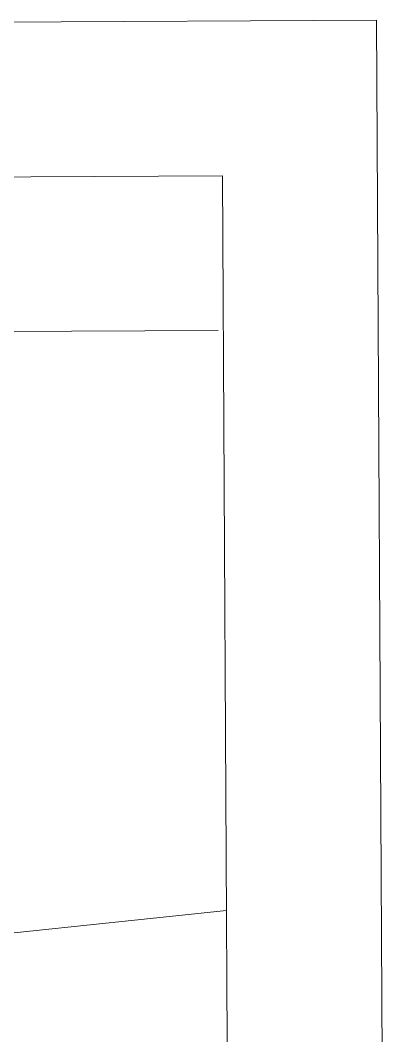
# Model space of a CAD drawing. Header units: millimetres. Extents: x 111 to 1506, y 14 to 566.
# Drawn here: x 246.98 to 249.37, y 218.92 to 225.49 of the extents above; entities that cross this region are included whole.
import ezdxf

# ---------------------------------------------------------------- set-up
doc = ezdxf.new("R2010")
doc.units = ezdxf.units.MM
doc.layers.add('pisos', color=155, linetype='Continuous', lineweight=5)

# ---------------------------------------------------------------- blocks, each defined once
blk = doc.blocks.new('foot')
at = {"layer": 'pisos'}
for p, q in [((1536.1222, 92.0615), (1536.1222, 120.0615)), ((1530.3722, 93.0615), (1529.8711, 98.0615)), ((1530.3722, 93.0615), (1529.8711, 98.0615)), ((1534.1229, 96.766), (1534.1229, 93.0963)), ((1520.1222, 92.0615), (1536.1222, 92.0615))]:
    blk.add_line(p, q, dxfattribs=at)
blk.add_lwpolyline([(1535.1222, 93.0615), (1535.1222, 119.0615), (1521.1222, 119.0615), (1521.1222, 93.0615)], close=True, dxfattribs=at)

msp = doc.modelspace()

# ---------------------------------------------------------------- block references
at = {"lineweight": 100, "rotation": 90.30132774606777}
msp.add_blockref('foot', (349.42556, -1310.12924), dxfattribs=at)

doc.saveas('drawing.dxf')
